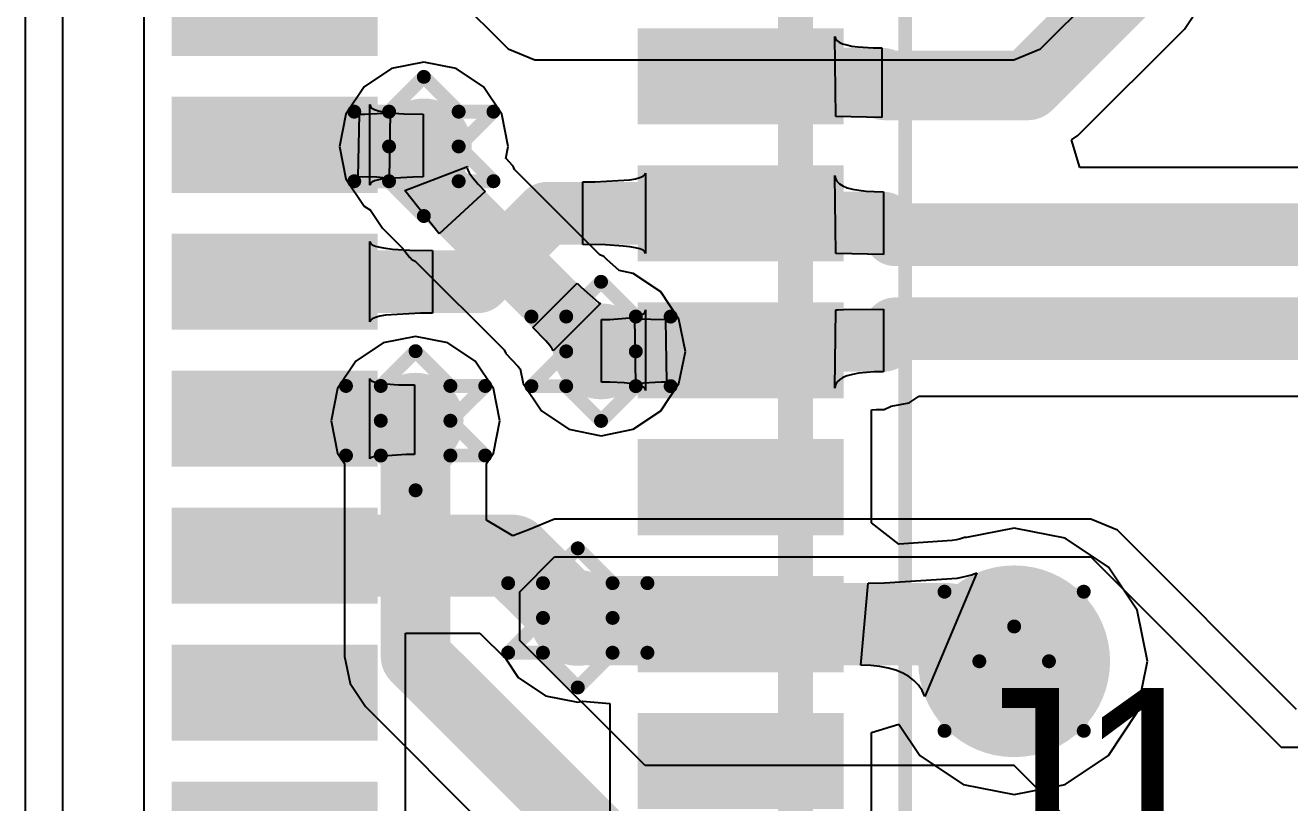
# Model space of a CAD drawing. Header units: inches. Extents: x 0.88 to 8.93, y 2.74 to 7.33.
# Drawn here: x 1.352 to 1.5336, y 3.0157 to 3.1274 of the extents above; entities that cross this region are included whole.
import ezdxf

# ---------------------------------------------------------------- set-up
doc = ezdxf.new("R2010")
doc.units = ezdxf.units.IN
doc.header["$MEASUREMENT"] = 0
for name, color, linetype in [('Bottom Layer', 5, 'Continuous'), ('Drill Drawing', 1, 'Continuous'), ('Keep-Out Layer', 6, 'Continuous'), ('Mechanical 13', 56, 'Continuous'), ('Mechanical 15', 56, 'Continuous'), ('Top Layer', 1, 'Continuous'), ('Top Overlay', 2, 'Continuous'), ('Top Paste', 8, 'Continuous'), ('Top Solder', 216, 'Continuous'), ('Via Holes', 16, 'Continuous')]:
    doc.layers.add(name, color=color, linetype=linetype)
doc.styles.add('Arial', font='', dxfattribs={"height": 0.2})
doc.styles.get('Arial').set_extended_font_data('Arial')

# ---------------------------------------------------------------- blocks, each defined once
blk = doc.blocks.new('AMPHENOL_12401598E4_2A_34')
at = {"layer": 'Top Layer'}
for points in [[(-0.0354331, 0.03976375), (-0.0236221, 0.03976375), (-0.0236221, 0.01220465), (-0.0354331, 0.01220465)], [(-0.015748, 0.03976385), (-0.003937, 0.03976385), (-0.003937, 0.01220475), (-0.015748, 0.01220475)], [(0.003937, 0.03976385), (0.015748, 0.03976385), (0.015748, 0.01220475), (0.003937, 0.01220475)], [(0.0236221, 0.03976375), (0.0354331, 0.03976375), (0.0354331, 0.01220465), (0.0236221, 0.01220465)], [(0.0433072, 0.03976375), (0.0551182, 0.03976375), (0.0551182, 0.01220465), (0.0433072, 0.01220465)], [(0.0629922, 0.03976375), (0.0748032, 0.03976375), (0.0748032, 0.01220465), (0.0629922, 0.01220465)], [(-0.0452756, -0.02716545), (-0.0334646, -0.02716545), (-0.0334646, -0.05472455), (-0.0452756, -0.05472455)], [(-0.0255906, -0.02716535), (-0.0137796, -0.02716535), (-0.0137796, -0.05472445), (-0.0255906, -0.05472445)], [(-0.0059056, -0.02716535), (0.0059054, -0.02716535), (0.0059054, -0.05472445), (-0.0059056, -0.05472445)], [(0.0137794, -0.02716535), (0.0255904, -0.02716535), (0.0255904, -0.05472445), (0.0137794, -0.05472445)], [(0.0334646, -0.02716545), (0.0452756, -0.02716545), (0.0452756, -0.05472455), (0.0334646, -0.05472455)], [(0.0531496, -0.02716535), (0.0649606, -0.02716535), (0.0649606, -0.05472445), (0.0531496, -0.05472445)], [(0.0728347, -0.02716535), (0.0846457, -0.02716535), (0.0846457, -0.05472445), (0.0728347, -0.05472445)]]:
    blk.add_hatch(color=1, dxfattribs=at).paths.add_polyline_path(points)
at = {"layer": 'Top Paste'}
for points in [[(-0.0354331, 0.03976375), (-0.0236221, 0.03976375), (-0.0236221, 0.01220465), (-0.0354331, 0.01220465)], [(-0.015748, 0.03976385), (-0.003937, 0.03976385), (-0.003937, 0.01220475), (-0.015748, 0.01220475)], [(0.003937, 0.03976385), (0.015748, 0.03976385), (0.015748, 0.01220475), (0.003937, 0.01220475)], [(0.0236221, 0.03976375), (0.0354331, 0.03976375), (0.0354331, 0.01220465), (0.0236221, 0.01220465)], [(0.0433072, 0.03976375), (0.0551182, 0.03976375), (0.0551182, 0.01220465), (0.0433072, 0.01220465)], [(0.0629922, 0.03976375), (0.0748032, 0.03976375), (0.0748032, 0.01220465), (0.0629922, 0.01220465)], [(-0.0452756, -0.02716545), (-0.0334646, -0.02716545), (-0.0334646, -0.05472455), (-0.0452756, -0.05472455)], [(-0.0255906, -0.02716535), (-0.0137796, -0.02716535), (-0.0137796, -0.05472445), (-0.0255906, -0.05472445)], [(-0.0059056, -0.02716535), (0.0059054, -0.02716535), (0.0059054, -0.05472445), (-0.0059056, -0.05472445)], [(0.0137794, -0.02716535), (0.0255904, -0.02716535), (0.0255904, -0.05472445), (0.0137794, -0.05472445)], [(0.0334646, -0.02716545), (0.0452756, -0.02716545), (0.0452756, -0.05472455), (0.0334646, -0.05472455)], [(0.0531496, -0.02716535), (0.0649606, -0.02716535), (0.0649606, -0.05472445), (0.0531496, -0.05472445)], [(0.0728347, -0.02716535), (0.0846457, -0.02716535), (0.0846457, -0.05472445), (0.0728347, -0.05472445)]]:
    blk.add_hatch(color=8, dxfattribs=at).paths.add_polyline_path(points)
at = {"layer": 'Top Solder'}
for points in [[(-0.0364331, 0.04076375), (-0.0226221, 0.04076375), (-0.0226221, 0.01120465), (-0.0364331, 0.01120465)], [(-0.016748, 0.04076385), (-0.002937, 0.04076385), (-0.002937, 0.01120475), (-0.016748, 0.01120475)], [(0.002937, 0.04076385), (0.016748, 0.04076385), (0.016748, 0.01120475), (0.002937, 0.01120475)], [(0.0226221, 0.04076375), (0.0364331, 0.04076375), (0.0364331, 0.01120465), (0.0226221, 0.01120465)], [(0.0423072, 0.04076375), (0.0561182, 0.04076375), (0.0561182, 0.01120465), (0.0423072, 0.01120465)], [(0.0619922, 0.04076375), (0.0758032, 0.04076375), (0.0758032, 0.01120465), (0.0619922, 0.01120465)], [(-0.0462756, -0.02616545), (-0.0324646, -0.02616545), (-0.0324646, -0.05572455), (-0.0462756, -0.05572455)], [(-0.0265906, -0.02616535), (-0.0127796, -0.02616535), (-0.0127796, -0.05572445), (-0.0265906, -0.05572445)], [(-0.0069056, -0.02616535), (0.0069054, -0.02616535), (0.0069054, -0.05572445), (-0.0069056, -0.05572445)], [(0.0127794, -0.02616535), (0.0265904, -0.02616535), (0.0265904, -0.05572445), (0.0127794, -0.05572445)], [(0.0324646, -0.02616545), (0.0462756, -0.02616545), (0.0462756, -0.05572455), (0.0324646, -0.05572455)], [(0.0521496, -0.02616535), (0.0659606, -0.02616535), (0.0659606, -0.05572445), (0.0521496, -0.05572445)], [(0.0718347, -0.02616535), (0.0856457, -0.02616535), (0.0856457, -0.05572445), (0.0718347, -0.05572445)]]:
    blk.add_hatch(color=216, dxfattribs=at).paths.add_polyline_path(points)
at = {"layer": 'Keep-Out Layer'}
blk.add_line((-0.1476378, -0.0767717), (0.1476379, -0.0767717), dxfattribs=at)
at = {"layer": 'Mechanical 13'}
blk.add_lwpolyline([(0.1811025, 0.0338583, 0.005, 0.005, 0), (-0.1811024, 0.0338583, 0.005, 0.005, 0)], format="xyseb", dxfattribs=at)
at = {"layer": 'Mechanical 15'}
blk.add_lwpolyline([(0.2023622, 0.0496063, 0.0019685, 0.0019685, 0), (-0.2023622, 0.0496063, 0.0019685, 0.0019685, 0)], format="xyseb", dxfattribs=at)

msp = doc.modelspace()

# ---------------------------------------------------------------- hatches: boundary and pattern name
at = {"layer": 'Bottom Layer'}
h = msp.add_hatch(color=5, dxfattribs=at)
edge = h.paths.add_edge_path()
edge.add_arc((1.4092164, 3.1099974), 0.0068897, 0, 360)
h = msp.add_hatch(color=5, dxfattribs=at)
edge = h.paths.add_edge_path()
edge.add_arc((1.4346628, 3.0805456), 0.0068897, 0, 360)
h = msp.add_hatch(color=5, dxfattribs=at)
edge = h.paths.add_edge_path()
edge.add_arc((1.4080282, 3.0705724), 0.0068897, 0, 360)
h = msp.add_hatch(color=5, dxfattribs=at)
edge = h.paths.add_edge_path()
edge.add_arc((1.494, 3.036), 0.0137795, 0, 360)
h = msp.add_hatch(color=5, dxfattribs=at)
edge = h.paths.add_edge_path()
edge.add_arc((1.4313238, 3.0422328), 0.0068897, 0, 360)
at = {"layer": 'Top Layer'}
h = msp.add_hatch(color=1, dxfattribs=at)
edge = h.paths.add_edge_path()
edge.add_arc((1.4092164, 3.1099974), 0.0068897, 0, 360)
h = msp.add_hatch(color=1, dxfattribs=at)
edge = h.paths.add_edge_path()
edge.add_arc((1.4346628, 3.0805456), 0.0068897, 0, 360)
h = msp.add_hatch(color=1, dxfattribs=at)
edge = h.paths.add_edge_path()
edge.add_arc((1.4080282, 3.0705724), 0.0068897, 0, 360)
h = msp.add_hatch(color=1, dxfattribs=at)
edge = h.paths.add_edge_path()
edge.add_arc((1.494, 3.036), 0.0137795, 0, 360)
h = msp.add_hatch(color=1, dxfattribs=at)
edge = h.paths.add_edge_path()
edge.add_arc((1.4313238, 3.0422328), 0.0068897, 0, 360)
at = {"layer": 'Via Holes'}
h = msp.add_hatch(color=7, dxfattribs=at)
edge = h.paths.add_edge_path()
edge.add_arc((1.4092164, 3.1099974), 0.003937, 0, 360)
h = msp.add_hatch(color=7, dxfattribs=at)
edge = h.paths.add_edge_path()
edge.add_arc((1.4346628, 3.0805456), 0.003937, 0, 360)
h = msp.add_hatch(color=7, dxfattribs=at)
edge = h.paths.add_edge_path()
edge.add_arc((1.4080282, 3.0705724), 0.003937, 0, 360)
h = msp.add_hatch(color=7, dxfattribs=at)
edge = h.paths.add_edge_path()
edge.add_arc((1.4313238, 3.0422328), 0.003937, 0, 360)
h = msp.add_hatch(color=7, dxfattribs=at)
edge = h.paths.add_edge_path()
edge.add_arc((1.494, 3.036), 0.007874, 0, 360)

# ---------------------------------------------------------------- linework, layer by layer
at = {"layer": 'Bottom Layer'}
for p, q in [((1.3573805, 2.9507825), (1.3573805, 3.230319)), ((1.4031732, 3.142173), (1.4213264, 3.1240198)), ((1.4978016, 3.1240198), (1.5128185, 3.1390367)), ((1.4213264, 3.1240198), (1.4251533, 3.1224346)), ((1.4939747, 3.1224347), (1.4978016, 3.1240198)), ((1.4092164, 3.12212), (1.4045773, 3.1211972)), ((1.4138555, 3.1211972), (1.4092164, 3.12212)), ((1.4251533, 3.1224346), (1.4251535, 3.1224347)), ((1.4251535, 3.1224347), (1.4939747, 3.1224347)), ((1.4045773, 3.1211972), (1.4006444, 3.1185694)), ((1.4177884, 3.1185694), (1.4138555, 3.1211972)), ((1.4006444, 3.1185694), (1.3980166, 3.1146365)), ((1.4204162, 3.1146365), (1.4177884, 3.1185694)), ((1.3980166, 3.1146365), (1.3970938, 3.1099974)), ((1.421339, 3.1099974), (1.4204162, 3.1146365)), ((1.3970938, 3.1099974), (1.3980166, 3.1053583)), ((1.4209951, 3.1082687), (1.421339, 3.1099974)), ((1.4210146, 3.1082461), (1.4209951, 3.1082687)), ((1.4219446, 3.1072801), (1.4210146, 3.1082461)), ((1.4064954, 3.1036677), (1.4154684, 3.1071025)), ((1.4154684, 3.1071025), (1.4154373, 3.1069439)), ((1.4154373, 3.1069439), (1.4154704, 3.106741)), ((1.4154704, 3.106741), (1.4155677, 3.106494)), ((1.4155677, 3.106494), (1.4157291, 3.1062027)), ((1.4157291, 3.1062027), (1.4159547, 3.1058673)), ((1.4159547, 3.1058673), (1.4162445, 3.1054876)), ((1.4219721, 3.1072099), (1.4219446, 3.1072801)), ((1.4220404, 3.107178), (1.4219721, 3.1072099)), ((1.4222178, 3.1066888), (1.4220404, 3.107178)), ((1.4345028, 3.0944038), (1.4222178, 3.1066888)), ((1.3980166, 3.1053583), (1.4006444, 3.1014254)), ((1.4162445, 3.1054876), (1.4170167, 3.1045956)), ((1.4170167, 3.1045956), (1.4180457, 3.1035267)), ((1.4113959, 3.0974485), (1.4064954, 3.1036677)), ((1.4180457, 3.1035267), (1.4113959, 3.0974485)), ((1.4006444, 3.1014254), (1.4015499, 3.1008204)), ((1.4015499, 3.1008204), (1.4032818, 3.0982284)), ((1.4032818, 3.0982284), (1.4061554, 3.0953548)), ((1.4061554, 3.0953548), (1.407145, 3.0940989)), ((1.407145, 3.0940989), (1.4073292, 3.0939957)), ((1.4073292, 3.0939957), (1.4074012, 3.0937972)), ((1.4074012, 3.0937972), (1.4079871, 3.0935231)), ((1.4079871, 3.0935231), (1.420764, 3.0807462)), ((1.4350436, 3.0941824), (1.4345028, 3.0944038)), ((1.4354933, 3.0937364), (1.4350436, 3.0941824)), ((1.4372882, 3.092146), (1.4354933, 3.0937364)), ((1.4393019, 3.0917454), (1.4372882, 3.092146)), ((1.4432348, 3.0891176), (1.4393019, 3.0917454)), ((1.4248687, 3.0839758), (1.4312326, 3.0903397)), ((1.4312326, 3.0903397), (1.4317899, 3.089787)), ((1.4317899, 3.089787), (1.4343148, 3.0875497)), ((1.4345939, 3.087435), (1.4277734, 3.0806145)), ((1.4343148, 3.0875497), (1.4344789, 3.0874632)), ((1.4344789, 3.0874632), (1.4345939, 3.087435)), ((1.4458626, 3.0851847), (1.4432348, 3.0891176)), ((1.4267299, 3.0820415), (1.4248687, 3.0839758)), ((1.4467854, 3.0805456), (1.4458626, 3.0851847)), ((1.4080282, 3.082695), (1.4033891, 3.0817722)), ((1.4126673, 3.0817722), (1.4080282, 3.082695)), ((1.4273108, 3.0813693), (1.4267299, 3.0820415)), ((1.4033891, 3.0817722), (1.3994562, 3.0791444)), ((1.4166002, 3.0791444), (1.4126673, 3.0817722)), ((1.420764, 3.0807462), (1.4209689, 3.0802233)), ((1.4209689, 3.0802233), (1.4227296, 3.0783934)), ((1.4275139, 3.0811069), (1.4273108, 3.0813693)), ((1.4276587, 3.0808936), (1.4275139, 3.0811069)), ((1.4277452, 3.0807295), (1.4276587, 3.0808936)), ((1.4277734, 3.0806145), (1.4277452, 3.0807295)), ((1.4458626, 3.0759065), (1.4467854, 3.0805456)), ((1.3994562, 3.0791444), (1.3968284, 3.0752115)), ((1.419228, 3.0752115), (1.4166002, 3.0791444)), ((1.4227296, 3.0783934), (1.4230397, 3.0780346)), ((1.4230397, 3.0780346), (1.423463, 3.0759065)), ((1.3968284, 3.0752115), (1.3959056, 3.0705724)), ((1.4201508, 3.0705724), (1.419228, 3.0752115)), ((1.423463, 3.0759065), (1.4260908, 3.0719736)), ((1.4432348, 3.0719736), (1.4458626, 3.0759065)), ((1.4260908, 3.0719736), (1.4300237, 3.0693458)), ((1.4393019, 3.0693458), (1.4432348, 3.0719736)), ((1.3959056, 3.0705724), (1.3968284, 3.0659333)), ((1.419228, 3.0659333), (1.4201508, 3.0705724)), ((1.4300237, 3.0693458), (1.4346628, 3.068423)), ((1.4346628, 3.068423), (1.4393019, 3.0693458)), ((1.3968284, 3.0659333), (1.3978323, 3.0644308)), ((1.4182241, 3.0644308), (1.419228, 3.0659333)), ((1.3978323, 3.0644308), (1.3978323, 3.0366889)), ((1.4182241, 3.0563045), (1.4182241, 3.0644308)), ((1.4219856, 3.0540218), (1.4182241, 3.0563045)), ((1.4241732, 3.054827), (1.4219856, 3.0540218)), ((1.428, 3.0564121), (1.4241732, 3.054827)), ((1.4280002, 3.056412), (1.428, 3.0564121)), ((1.5049998, 3.056412), (1.4280002, 3.056412)), ((1.505, 3.0564121), (1.5049998, 3.056412)), ((1.5088269, 3.0548269), (1.505, 3.0564121)), ((1.5345803, 3.0290734), (1.5088269, 3.0548269)), ((1.423, 3.046), (1.428, 3.051)), ((1.428, 3.051), (1.505, 3.051)), ((1.505, 3.051), (1.5323386, 3.0236614)), ((1.423, 3.0389999), (1.423, 3.046)), ((1.441, 3.021), (1.423, 3.0389999)), ((1.3978323, 3.0366889), (1.3986084, 3.0327871)), ((1.3986084, 3.0327871), (1.4008186, 3.0294793)), ((1.4008186, 3.0294793), (1.4629144, 2.9673835)), ((1.5323386, 3.0236614), (1.9056614, 3.0236614)), ((1.4939997, 3.021), (1.441, 3.021)), ((1.5399998, 2.9749999), (1.4939997, 3.021))]:
    msp.add_line(p, q, dxfattribs=at)
for points in [[(1.4092164, 3.1099974, 0.009, 0.009, 0), (1.4101309, 3.1090829, 0.009, 0.009, 0)], [(1.4101309, 3.1050775, 0.009, 0.009, 0), (1.4101309, 3.1090829, 0.009, 0.009, 0)], [(1.4101309, 3.1050775, 0.009, 0.009, 0), (1.4346628, 3.0805456, 0.009, 0.009, 0)], [(1.4080282, 3.0366889, 0.01, 0.01, 0), (1.4080282, 3.0705724, 0.01, 0.01, 0)], [(1.4080282, 3.0366889, 0.01, 0.01, 0), (1.4731103, 2.9716068, 0.01, 0.01, 0)]]:
    msp.add_lwpolyline(points, format="xyseb", dxfattribs=at)
for points in [[(1.4069664, 3.1099974, 0.0045, 0.0045, 1), (1.4114664, 3.1099974, 0.0045, 0.0045, 1)], [(1.4078809, 3.1090829, 0.0045, 0.0045, 1), (1.4123809, 3.1090829, 0.0045, 0.0045, 1)], [(1.4078809, 3.1090829, 0.0045, 0.0045, 1), (1.4123809, 3.1090829, 0.0045, 0.0045, 1)], [(1.4078809, 3.1050775, 0.0045, 0.0045, 1), (1.4123809, 3.1050775, 0.0045, 0.0045, 1)], [(1.4078809, 3.1050775, 0.0045, 0.0045, 1), (1.4123809, 3.1050775, 0.0045, 0.0045, 1)], [(1.4324128, 3.0805456, 0.0045, 0.0045, 1), (1.4369128, 3.0805456, 0.0045, 0.0045, 1)], [(1.4055282, 3.0705724, 0.005, 0.005, 1), (1.4105282, 3.0705724, 0.005, 0.005, 1)], [(1.4055282, 3.0366889, 0.005, 0.005, 1), (1.4105282, 3.0366889, 0.005, 0.005, 1)], [(1.4055282, 3.0366889, 0.005, 0.005, 1), (1.4105282, 3.0366889, 0.005, 0.005, 1)]]:
    msp.add_lwpolyline(points, format="xyseb", close=True, dxfattribs=at)
at = {"layer": 'Drill Drawing'}
for points in [[(1.4042164, 3.1149974, 0.002, 0.002, 0), (1.4092164, 3.1199974, 0.002, 0.002, 0)], [(1.4092164, 3.1199974, 0.002, 0.002, 0), (1.4142164, 3.1149974, 0.002, 0.002, 0)], [(1.3992164, 3.1149974, 0.002, 0.002, 0), (1.4042164, 3.1099974, 0.002, 0.002, 0)], [(1.3992164, 3.1149974, 0.002, 0.002, 0), (1.4042164, 3.1149974, 0.002, 0.002, 0)], [(1.4142164, 3.1149974, 0.002, 0.002, 0), (1.4192164, 3.1149974, 0.002, 0.002, 0)], [(1.4142164, 3.1099974, 0.002, 0.002, 0), (1.4192164, 3.1149974, 0.002, 0.002, 0)], [(1.3992164, 3.1049974, 0.002, 0.002, 0), (1.4042164, 3.1099974, 0.002, 0.002, 0)], [(1.4142164, 3.1099974, 0.002, 0.002, 0), (1.4192164, 3.1049974, 0.002, 0.002, 0)], [(1.3992164, 3.1049974, 0.002, 0.002, 0), (1.4042164, 3.1049974, 0.002, 0.002, 0)], [(1.4042164, 3.1049974, 0.002, 0.002, 0), (1.4092164, 3.0999974, 0.002, 0.002, 0)], [(1.4092164, 3.0999974, 0.002, 0.002, 0), (1.4142164, 3.1049974, 0.002, 0.002, 0)], [(1.4142164, 3.1049974, 0.002, 0.002, 0), (1.4192164, 3.1049974, 0.002, 0.002, 0)], [(1.4296628, 3.0855456, 0.002, 0.002, 0), (1.4346628, 3.0905456, 0.002, 0.002, 0)], [(1.4346628, 3.0905456, 0.002, 0.002, 0), (1.4396628, 3.0855456, 0.002, 0.002, 0)], [(1.4246628, 3.0855456, 0.002, 0.002, 0), (1.4296628, 3.0805456, 0.002, 0.002, 0)], [(1.4246628, 3.0855456, 0.002, 0.002, 0), (1.4296628, 3.0855456, 0.002, 0.002, 0)], [(1.4396628, 3.0855456, 0.002, 0.002, 0), (1.4446628, 3.0855456, 0.002, 0.002, 0)], [(1.4396628, 3.0805456, 0.002, 0.002, 0), (1.4446628, 3.0855456, 0.002, 0.002, 0)], [(1.4030282, 3.0755724, 0.002, 0.002, 0), (1.4080282, 3.0805724, 0.002, 0.002, 0)], [(1.4080282, 3.0805724, 0.002, 0.002, 0), (1.4130282, 3.0755724, 0.002, 0.002, 0)], [(1.4246628, 3.0755456, 0.002, 0.002, 0), (1.4296628, 3.0805456, 0.002, 0.002, 0)], [(1.4396628, 3.0805456, 0.002, 0.002, 0), (1.4446628, 3.0755456, 0.002, 0.002, 0)], [(1.3980282, 3.0755724, 0.002, 0.002, 0), (1.4030282, 3.0705724, 0.002, 0.002, 0)], [(1.3980282, 3.0755724, 0.002, 0.002, 0), (1.4030282, 3.0755724, 0.002, 0.002, 0)], [(1.4130282, 3.0755724, 0.002, 0.002, 0), (1.4180282, 3.0755724, 0.002, 0.002, 0)], [(1.4130282, 3.0705724, 0.002, 0.002, 0), (1.4180282, 3.0755724, 0.002, 0.002, 0)], [(1.4246628, 3.0755456, 0.002, 0.002, 0), (1.4296628, 3.0755456, 0.002, 0.002, 0)], [(1.4296628, 3.0755456, 0.002, 0.002, 0), (1.4346628, 3.0705456, 0.002, 0.002, 0)], [(1.4346628, 3.0705456, 0.002, 0.002, 0), (1.4396628, 3.0755456, 0.002, 0.002, 0)], [(1.4396628, 3.0755456, 0.002, 0.002, 0), (1.4446628, 3.0755456, 0.002, 0.002, 0)], [(1.3980282, 3.0655724, 0.002, 0.002, 0), (1.4030282, 3.0705724, 0.002, 0.002, 0)], [(1.4130282, 3.0705724, 0.002, 0.002, 0), (1.4180282, 3.0655724, 0.002, 0.002, 0)], [(1.3980282, 3.0655724, 0.002, 0.002, 0), (1.4030282, 3.0655724, 0.002, 0.002, 0)], [(1.4030282, 3.0655724, 0.002, 0.002, 0), (1.4080282, 3.0605724, 0.002, 0.002, 0)], [(1.4080282, 3.0605724, 0.002, 0.002, 0), (1.4130282, 3.0655724, 0.002, 0.002, 0)], [(1.4130282, 3.0655724, 0.002, 0.002, 0), (1.4180282, 3.0655724, 0.002, 0.002, 0)], [(1.4263238, 3.0472328, 0.002, 0.002, 0), (1.4313238, 3.0522328, 0.002, 0.002, 0)], [(1.4313238, 3.0522328, 0.002, 0.002, 0), (1.4363238, 3.0472328, 0.002, 0.002, 0)], [(1.4213238, 3.0472328, 0.002, 0.002, 0), (1.4263238, 3.0422328, 0.002, 0.002, 0)], [(1.4213238, 3.0472328, 0.002, 0.002, 0), (1.4263238, 3.0472328, 0.002, 0.002, 0)], [(1.4363238, 3.0472328, 0.002, 0.002, 0), (1.4413238, 3.0472328, 0.002, 0.002, 0)], [(1.4363238, 3.0422328, 0.002, 0.002, 0), (1.4413238, 3.0472328, 0.002, 0.002, 0)], [(1.484, 3.046, 0.002, 0.002, 0), (1.494, 3.041, 0.002, 0.002, 0)], [(1.484, 3.046, 0.002, 0.002, 0), (1.489, 3.036, 0.002, 0.002, 0)], [(1.494, 3.041, 0.002, 0.002, 0), (1.504, 3.046, 0.002, 0.002, 0)], [(1.499, 3.036, 0.002, 0.002, 0), (1.504, 3.046, 0.002, 0.002, 0)], [(1.4213238, 3.0372328, 0.002, 0.002, 0), (1.4263238, 3.0422328, 0.002, 0.002, 0)], [(1.4363238, 3.0422328, 0.002, 0.002, 0), (1.4413238, 3.0372328, 0.002, 0.002, 0)], [(1.4213238, 3.0372328, 0.002, 0.002, 0), (1.4263238, 3.0372328, 0.002, 0.002, 0)], [(1.4263238, 3.0372328, 0.002, 0.002, 0), (1.4313238, 3.0322328, 0.002, 0.002, 0)], [(1.4313238, 3.0322328, 0.002, 0.002, 0), (1.4363238, 3.0372328, 0.002, 0.002, 0)], [(1.4363238, 3.0372328, 0.002, 0.002, 0), (1.4413238, 3.0372328, 0.002, 0.002, 0)], [(1.484, 3.026, 0.002, 0.002, 0), (1.489, 3.036, 0.002, 0.002, 0)], [(1.499, 3.036, 0.002, 0.002, 0), (1.504, 3.026, 0.002, 0.002, 0)], [(1.484, 3.026, 0.002, 0.002, 0), (1.494, 3.031, 0.002, 0.002, 0)], [(1.494, 3.031, 0.002, 0.002, 0), (1.504, 3.026, 0.002, 0.002, 0)]]:
    msp.add_lwpolyline(points, format="xyseb", dxfattribs=at)
for points in [[(1.4087164, 3.1199974, 0.001, 0.001, 1), (1.4097164, 3.1199974, 0.001, 0.001, 1)], [(1.4087164, 3.1199974, 0.001, 0.001, 1), (1.4097164, 3.1199974, 0.001, 0.001, 1)], [(1.3987164, 3.1149974, 0.001, 0.001, 1), (1.3997164, 3.1149974, 0.001, 0.001, 1)], [(1.3987164, 3.1149974, 0.001, 0.001, 1), (1.3997164, 3.1149974, 0.001, 0.001, 1)], [(1.4037164, 3.1149974, 0.001, 0.001, 1), (1.4047164, 3.1149974, 0.001, 0.001, 1)], [(1.4037164, 3.1149974, 0.001, 0.001, 1), (1.4047164, 3.1149974, 0.001, 0.001, 1)], [(1.4137164, 3.1149974, 0.001, 0.001, 1), (1.4147164, 3.1149974, 0.001, 0.001, 1)], [(1.4137164, 3.1149974, 0.001, 0.001, 1), (1.4147164, 3.1149974, 0.001, 0.001, 1)], [(1.4187164, 3.1149974, 0.001, 0.001, 1), (1.4197164, 3.1149974, 0.001, 0.001, 1)], [(1.4187164, 3.1149974, 0.001, 0.001, 1), (1.4197164, 3.1149974, 0.001, 0.001, 1)], [(1.4037164, 3.1099974, 0.001, 0.001, 1), (1.4047164, 3.1099974, 0.001, 0.001, 1)], [(1.4037164, 3.1099974, 0.001, 0.001, 1), (1.4047164, 3.1099974, 0.001, 0.001, 1)], [(1.4137164, 3.1099974, 0.001, 0.001, 1), (1.4147164, 3.1099974, 0.001, 0.001, 1)], [(1.4137164, 3.1099974, 0.001, 0.001, 1), (1.4147164, 3.1099974, 0.001, 0.001, 1)], [(1.3987164, 3.1049974, 0.001, 0.001, 1), (1.3997164, 3.1049974, 0.001, 0.001, 1)], [(1.3987164, 3.1049974, 0.001, 0.001, 1), (1.3997164, 3.1049974, 0.001, 0.001, 1)], [(1.4037164, 3.1049974, 0.001, 0.001, 1), (1.4047164, 3.1049974, 0.001, 0.001, 1)], [(1.4037164, 3.1049974, 0.001, 0.001, 1), (1.4047164, 3.1049974, 0.001, 0.001, 1)], [(1.4137164, 3.1049974, 0.001, 0.001, 1), (1.4147164, 3.1049974, 0.001, 0.001, 1)], [(1.4137164, 3.1049974, 0.001, 0.001, 1), (1.4147164, 3.1049974, 0.001, 0.001, 1)], [(1.4187164, 3.1049974, 0.001, 0.001, 1), (1.4197164, 3.1049974, 0.001, 0.001, 1)], [(1.4187164, 3.1049974, 0.001, 0.001, 1), (1.4197164, 3.1049974, 0.001, 0.001, 1)], [(1.4087164, 3.0999974, 0.001, 0.001, 1), (1.4097164, 3.0999974, 0.001, 0.001, 1)], [(1.4087164, 3.0999974, 0.001, 0.001, 1), (1.4097164, 3.0999974, 0.001, 0.001, 1)], [(1.4341628, 3.0905456, 0.001, 0.001, 1), (1.4351628, 3.0905456, 0.001, 0.001, 1)], [(1.4341628, 3.0905456, 0.001, 0.001, 1), (1.4351628, 3.0905456, 0.001, 0.001, 1)], [(1.4241628, 3.0855456, 0.001, 0.001, 1), (1.4251628, 3.0855456, 0.001, 0.001, 1)], [(1.4241628, 3.0855456, 0.001, 0.001, 1), (1.4251628, 3.0855456, 0.001, 0.001, 1)], [(1.4291628, 3.0855456, 0.001, 0.001, 1), (1.4301628, 3.0855456, 0.001, 0.001, 1)], [(1.4291628, 3.0855456, 0.001, 0.001, 1), (1.4301628, 3.0855456, 0.001, 0.001, 1)], [(1.4391628, 3.0855456, 0.001, 0.001, 1), (1.4401628, 3.0855456, 0.001, 0.001, 1)], [(1.4391628, 3.0855456, 0.001, 0.001, 1), (1.4401628, 3.0855456, 0.001, 0.001, 1)], [(1.4441628, 3.0855456, 0.001, 0.001, 1), (1.4451628, 3.0855456, 0.001, 0.001, 1)], [(1.4441628, 3.0855456, 0.001, 0.001, 1), (1.4451628, 3.0855456, 0.001, 0.001, 1)], [(1.4075282, 3.0805724, 0.001, 0.001, 1), (1.4085282, 3.0805724, 0.001, 0.001, 1)], [(1.4075282, 3.0805724, 0.001, 0.001, 1), (1.4085282, 3.0805724, 0.001, 0.001, 1)], [(1.4291628, 3.0805456, 0.001, 0.001, 1), (1.4301628, 3.0805456, 0.001, 0.001, 1)], [(1.4291628, 3.0805456, 0.001, 0.001, 1), (1.4301628, 3.0805456, 0.001, 0.001, 1)], [(1.4391628, 3.0805456, 0.001, 0.001, 1), (1.4401628, 3.0805456, 0.001, 0.001, 1)], [(1.4391628, 3.0805456, 0.001, 0.001, 1), (1.4401628, 3.0805456, 0.001, 0.001, 1)], [(1.3975282, 3.0755724, 0.001, 0.001, 1), (1.3985282, 3.0755724, 0.001, 0.001, 1)], [(1.3975282, 3.0755724, 0.001, 0.001, 1), (1.3985282, 3.0755724, 0.001, 0.001, 1)], [(1.4025282, 3.0755724, 0.001, 0.001, 1), (1.4035282, 3.0755724, 0.001, 0.001, 1)], [(1.4025282, 3.0755724, 0.001, 0.001, 1), (1.4035282, 3.0755724, 0.001, 0.001, 1)], [(1.4125282, 3.0755724, 0.001, 0.001, 1), (1.4135282, 3.0755724, 0.001, 0.001, 1)], [(1.4125282, 3.0755724, 0.001, 0.001, 1), (1.4135282, 3.0755724, 0.001, 0.001, 1)], [(1.4175282, 3.0755724, 0.001, 0.001, 1), (1.4185282, 3.0755724, 0.001, 0.001, 1)], [(1.4175282, 3.0755724, 0.001, 0.001, 1), (1.4185282, 3.0755724, 0.001, 0.001, 1)], [(1.4241628, 3.0755456, 0.001, 0.001, 1), (1.4251628, 3.0755456, 0.001, 0.001, 1)], [(1.4241628, 3.0755456, 0.001, 0.001, 1), (1.4251628, 3.0755456, 0.001, 0.001, 1)], [(1.4291628, 3.0755456, 0.001, 0.001, 1), (1.4301628, 3.0755456, 0.001, 0.001, 1)], [(1.4291628, 3.0755456, 0.001, 0.001, 1), (1.4301628, 3.0755456, 0.001, 0.001, 1)], [(1.4391628, 3.0755456, 0.001, 0.001, 1), (1.4401628, 3.0755456, 0.001, 0.001, 1)], [(1.4391628, 3.0755456, 0.001, 0.001, 1), (1.4401628, 3.0755456, 0.001, 0.001, 1)], [(1.4441628, 3.0755456, 0.001, 0.001, 1), (1.4451628, 3.0755456, 0.001, 0.001, 1)], [(1.4441628, 3.0755456, 0.001, 0.001, 1), (1.4451628, 3.0755456, 0.001, 0.001, 1)], [(1.4025282, 3.0705724, 0.001, 0.001, 1), (1.4035282, 3.0705724, 0.001, 0.001, 1)], [(1.4025282, 3.0705724, 0.001, 0.001, 1), (1.4035282, 3.0705724, 0.001, 0.001, 1)], [(1.4125282, 3.0705724, 0.001, 0.001, 1), (1.4135282, 3.0705724, 0.001, 0.001, 1)], [(1.4125282, 3.0705724, 0.001, 0.001, 1), (1.4135282, 3.0705724, 0.001, 0.001, 1)], [(1.4341628, 3.0705456, 0.001, 0.001, 1), (1.4351628, 3.0705456, 0.001, 0.001, 1)], [(1.4341628, 3.0705456, 0.001, 0.001, 1), (1.4351628, 3.0705456, 0.001, 0.001, 1)], [(1.3975282, 3.0655724, 0.001, 0.001, 1), (1.3985282, 3.0655724, 0.001, 0.001, 1)], [(1.3975282, 3.0655724, 0.001, 0.001, 1), (1.3985282, 3.0655724, 0.001, 0.001, 1)], [(1.4025282, 3.0655724, 0.001, 0.001, 1), (1.4035282, 3.0655724, 0.001, 0.001, 1)], [(1.4025282, 3.0655724, 0.001, 0.001, 1), (1.4035282, 3.0655724, 0.001, 0.001, 1)], [(1.4125282, 3.0655724, 0.001, 0.001, 1), (1.4135282, 3.0655724, 0.001, 0.001, 1)], [(1.4125282, 3.0655724, 0.001, 0.001, 1), (1.4135282, 3.0655724, 0.001, 0.001, 1)], [(1.4175282, 3.0655724, 0.001, 0.001, 1), (1.4185282, 3.0655724, 0.001, 0.001, 1)], [(1.4175282, 3.0655724, 0.001, 0.001, 1), (1.4185282, 3.0655724, 0.001, 0.001, 1)], [(1.4075282, 3.0605724, 0.001, 0.001, 1), (1.4085282, 3.0605724, 0.001, 0.001, 1)], [(1.4075282, 3.0605724, 0.001, 0.001, 1), (1.4085282, 3.0605724, 0.001, 0.001, 1)], [(1.4308238, 3.0522328, 0.001, 0.001, 1), (1.4318238, 3.0522328, 0.001, 0.001, 1)], [(1.4308238, 3.0522328, 0.001, 0.001, 1), (1.4318238, 3.0522328, 0.001, 0.001, 1)], [(1.4208238, 3.0472328, 0.001, 0.001, 1), (1.4218238, 3.0472328, 0.001, 0.001, 1)], [(1.4208238, 3.0472328, 0.001, 0.001, 1), (1.4218238, 3.0472328, 0.001, 0.001, 1)], [(1.4258238, 3.0472328, 0.001, 0.001, 1), (1.4268238, 3.0472328, 0.001, 0.001, 1)], [(1.4258238, 3.0472328, 0.001, 0.001, 1), (1.4268238, 3.0472328, 0.001, 0.001, 1)], [(1.4358238, 3.0472328, 0.001, 0.001, 1), (1.4368238, 3.0472328, 0.001, 0.001, 1)], [(1.4358238, 3.0472328, 0.001, 0.001, 1), (1.4368238, 3.0472328, 0.001, 0.001, 1)], [(1.4408238, 3.0472328, 0.001, 0.001, 1), (1.4418238, 3.0472328, 0.001, 0.001, 1)], [(1.4408238, 3.0472328, 0.001, 0.001, 1), (1.4418238, 3.0472328, 0.001, 0.001, 1)], [(1.4835, 3.046, 0.001, 0.001, 1), (1.4845, 3.046, 0.001, 0.001, 1)], [(1.4835, 3.046, 0.001, 0.001, 1), (1.4845, 3.046, 0.001, 0.001, 1)], [(1.5035, 3.046, 0.001, 0.001, 1), (1.5045, 3.046, 0.001, 0.001, 1)], [(1.5035, 3.046, 0.001, 0.001, 1), (1.5045, 3.046, 0.001, 0.001, 1)], [(1.4258238, 3.0422328, 0.001, 0.001, 1), (1.4268238, 3.0422328, 0.001, 0.001, 1)], [(1.4258238, 3.0422328, 0.001, 0.001, 1), (1.4268238, 3.0422328, 0.001, 0.001, 1)], [(1.4358238, 3.0422328, 0.001, 0.001, 1), (1.4368238, 3.0422328, 0.001, 0.001, 1)], [(1.4358238, 3.0422328, 0.001, 0.001, 1), (1.4368238, 3.0422328, 0.001, 0.001, 1)], [(1.4935, 3.041, 0.001, 0.001, 1), (1.4945, 3.041, 0.001, 0.001, 1)], [(1.4935, 3.041, 0.001, 0.001, 1), (1.4945, 3.041, 0.001, 0.001, 1)], [(1.4208238, 3.0372328, 0.001, 0.001, 1), (1.4218238, 3.0372328, 0.001, 0.001, 1)], [(1.4208238, 3.0372328, 0.001, 0.001, 1), (1.4218238, 3.0372328, 0.001, 0.001, 1)], [(1.4258238, 3.0372328, 0.001, 0.001, 1), (1.4268238, 3.0372328, 0.001, 0.001, 1)], [(1.4258238, 3.0372328, 0.001, 0.001, 1), (1.4268238, 3.0372328, 0.001, 0.001, 1)], [(1.4358238, 3.0372328, 0.001, 0.001, 1), (1.4368238, 3.0372328, 0.001, 0.001, 1)], [(1.4358238, 3.0372328, 0.001, 0.001, 1), (1.4368238, 3.0372328, 0.001, 0.001, 1)], [(1.4408238, 3.0372328, 0.001, 0.001, 1), (1.4418238, 3.0372328, 0.001, 0.001, 1)], [(1.4408238, 3.0372328, 0.001, 0.001, 1), (1.4418238, 3.0372328, 0.001, 0.001, 1)], [(1.4885, 3.036, 0.001, 0.001, 1), (1.4895, 3.036, 0.001, 0.001, 1)], [(1.4885, 3.036, 0.001, 0.001, 1), (1.4895, 3.036, 0.001, 0.001, 1)], [(1.4985, 3.036, 0.001, 0.001, 1), (1.4995, 3.036, 0.001, 0.001, 1)], [(1.4985, 3.036, 0.001, 0.001, 1), (1.4995, 3.036, 0.001, 0.001, 1)], [(1.4308238, 3.0322328, 0.001, 0.001, 1), (1.4318238, 3.0322328, 0.001, 0.001, 1)], [(1.4308238, 3.0322328, 0.001, 0.001, 1), (1.4318238, 3.0322328, 0.001, 0.001, 1)], [(1.4935, 3.031, 0.001, 0.001, 1), (1.4945, 3.031, 0.001, 0.001, 1)], [(1.4935, 3.031, 0.001, 0.001, 1), (1.4945, 3.031, 0.001, 0.001, 1)], [(1.4835, 3.026, 0.001, 0.001, 1), (1.4845, 3.026, 0.001, 0.001, 1)], [(1.4835, 3.026, 0.001, 0.001, 1), (1.4845, 3.026, 0.001, 0.001, 1)], [(1.5035, 3.026, 0.001, 0.001, 1), (1.5045, 3.026, 0.001, 0.001, 1)], [(1.5035, 3.026, 0.001, 0.001, 1), (1.5045, 3.026, 0.001, 0.001, 1)]]:
    msp.add_lwpolyline(points, format="xyseb", close=True, dxfattribs=at)
at = {"layer": 'Top Layer'}
for p, q in [((1.3573805, 2.9507825), (1.3573805, 3.230319)), ((1.3690157, 3.1408266), (1.3690157, 3.1190156)), ((1.5184673, 3.1268617), (1.5206775, 3.1301695)), ((1.4683839, 3.1142931), (1.4682639, 3.1258089)), ((1.4682639, 3.1258089), (1.4683345, 3.1254981)), ((1.5031632, 3.1115576), (1.5184673, 3.1268617)), ((1.4683345, 3.1254981), (1.4685396, 3.12522)), ((1.4685396, 3.12522), (1.4688791, 3.1249746)), ((1.4688791, 3.1249746), (1.469353, 3.124762)), ((1.469353, 3.124762), (1.4699614, 3.124582)), ((1.4699614, 3.124582), (1.4707042, 3.1244348)), ((1.4707042, 3.1244348), (1.4715814, 3.1243203)), ((1.4715814, 3.1243203), (1.4737392, 3.1241895)), ((1.4737392, 3.1241895), (1.4750197, 3.1241731)), ((1.4750197, 3.1241731), (1.4750197, 3.1141731)), ((1.3690157, 3.1190156), (1.3690158, 3.1190156)), ((1.3690158, 3.1190156), (1.3690158, 3.0993306)), ((1.400756, 3.1146196), (1.4042837, 3.11485)), ((1.4014548, 3.1044506), (1.4014548, 3.1160216)), ((1.4014548, 3.1160216), (1.4015312, 3.1157547)), ((1.4015312, 3.1157547), (1.4017605, 3.1155158)), ((1.4017605, 3.1155158), (1.4021426, 3.1153051)), ((1.4021426, 3.1153051), (1.4026776, 3.1151225)), ((1.4026776, 3.1151225), (1.4033654, 3.1149679)), ((1.4033654, 3.1149679), (1.404206, 3.1148415)), ((1.404206, 3.1148415), (1.4063459, 3.1146729)), ((1.4043804, 3.1149047), (1.4042134, 3.1052605)), ((1.4042837, 3.11485), (1.4043804, 3.1149047)), ((1.4063459, 3.1146729), (1.4090971, 3.1146167)), ((1.3997648, 3.1056167), (1.3999707, 3.1146167)), ((1.3999707, 3.1146167), (1.400756, 3.1146196)), ((1.4090971, 3.1146167), (1.4090971, 3.1056167)), ((1.4750197, 3.1141731), (1.4683839, 3.1142931)), ((1.5022196, 3.1109271), (1.5031632, 3.1115576)), ((1.5034139, 3.1069901), (1.5022196, 3.1109271)), ((1.40245, 3.1055597), (1.3997648, 3.1056167)), ((1.4076451, 3.105605), (1.4033654, 3.1053252)), ((1.4090971, 3.1056167), (1.4076451, 3.105605)), ((1.440255, 3.1055234), (1.440705, 3.1057162)), ((1.440705, 3.1057162), (1.440975, 3.1059348)), ((1.440975, 3.1059348), (1.441065, 3.106179)), ((1.441065, 3.106179), (1.441065, 3.094608)), ((1.468384, 3.094608), (1.468264, 3.1058259)), ((1.468264, 3.1058259), (1.4683381, 3.1053817)), ((1.5602997, 3.1069901), (1.5034139, 3.1069901)), ((1.4015312, 3.1046722), (1.4014548, 3.1044506)), ((1.4017605, 3.1048704), (1.4015312, 3.1046722)), ((1.4021426, 3.1050453), (1.4017605, 3.1048704)), ((1.4026776, 3.1051969), (1.4021426, 3.1050453)), ((1.4033397, 3.1054885), (1.40245, 3.1055597)), ((1.4033654, 3.1053252), (1.4026776, 3.1051969)), ((1.4036713, 3.1054422), (1.4033397, 3.1054885)), ((1.4039275, 3.1053887), (1.4036713, 3.1054422)), ((1.4041082, 3.1053282), (1.4039275, 3.1053887)), ((1.4042134, 3.1052605), (1.4041082, 3.1053282)), ((1.432065, 3.1048935), (1.433775, 3.1049064)), ((1.432065, 3.0958935), (1.432065, 3.1048935)), ((1.433775, 3.1049064), (1.438815, 3.1052149)), ((1.438815, 3.1052149), (1.439625, 3.1053563)), ((1.439625, 3.1053563), (1.440255, 3.1055234)), ((1.4683381, 3.1053817), (1.4685503, 3.1049843)), ((1.4685503, 3.1049843), (1.4689007, 3.1046336)), ((1.4689007, 3.1046336), (1.4693893, 3.1043296)), ((1.4693893, 3.1043296), (1.470016, 3.1040725)), ((1.470016, 3.1040725), (1.4707808, 3.1038621)), ((1.4707808, 3.1038621), (1.4716839, 3.1036984)), ((1.4716839, 3.1036984), (1.4727251, 3.1035815)), ((1.4727251, 3.1035815), (1.4739044, 3.1035114)), ((1.4739044, 3.1035114), (1.4752219, 3.103488)), ((1.4752219, 3.103488), (1.4752219, 3.094488)), ((1.3690158, 3.0993306), (1.3690158, 3.0620864)), ((1.4014548, 3.0847656), (1.4014548, 3.0963366)), ((1.4014548, 3.0963366), (1.4015448, 3.0960924)), ((1.4015448, 3.0960924), (1.4018148, 3.0958738)), ((1.4018148, 3.0958738), (1.4022648, 3.095681)), ((1.4022648, 3.095681), (1.4028948, 3.0955139)), ((1.4028948, 3.0955139), (1.4037048, 3.0953725)), ((1.4037048, 3.0953725), (1.4046948, 3.0952568)), ((1.4046948, 3.0952568), (1.4072148, 3.0951025)), ((1.4072148, 3.0951025), (1.4104548, 3.0950511)), ((1.4104548, 3.0950511), (1.4104548, 3.0860511)), ((1.435305, 3.0958421), (1.432065, 3.0958935)), ((1.437825, 3.0956878), (1.435305, 3.0958421)), ((1.438815, 3.0955721), (1.437825, 3.0956878)), ((1.439625, 3.0954307), (1.438815, 3.0955721)), ((1.440255, 3.0952636), (1.439625, 3.0954307)), ((1.440705, 3.0950708), (1.440255, 3.0952636)), ((1.440975, 3.0948522), (1.440705, 3.0950708)), ((1.441065, 3.094608), (1.440975, 3.0948522)), ((1.4752219, 3.094488), (1.468384, 3.094608)), ((1.4037048, 3.0857297), (1.4028948, 3.0855883)), ((1.4087448, 3.0860382), (1.4037048, 3.0857297)), ((1.4104548, 3.0860511), (1.4087448, 3.0860382)), ((1.4394848, 3.0854688), (1.4400537, 3.0856192)), ((1.4400537, 3.0856192), (1.4404961, 3.0857969)), ((1.4404961, 3.0857969), (1.4408122, 3.0860019)), ((1.4408122, 3.0860019), (1.4410018, 3.0862343)), ((1.4410018, 3.0862343), (1.441065, 3.086494)), ((1.441065, 3.086494), (1.441065, 3.074923)), ((1.468264, 3.0752761), (1.468384, 3.086494)), ((1.468384, 3.086494), (1.4684524, 3.0865168)), ((1.4684524, 3.0865168), (1.4686575, 3.0865372)), ((1.4686575, 3.0865372), (1.4694781, 3.0865708)), ((1.4694781, 3.0865708), (1.4752219, 3.086614)), ((1.4752219, 3.086614), (1.4752219, 3.077614)), ((1.4015448, 3.0850098), (1.4014548, 3.0847656)), ((1.4018148, 3.0852284), (1.4015448, 3.0850098)), ((1.4022648, 3.0854212), (1.4018148, 3.0852284)), ((1.4028948, 3.0855883), (1.4022648, 3.0854212)), ((1.4347443, 3.0851271), (1.4359452, 3.0851408)), ((1.4347443, 3.0761271), (1.4347443, 3.0851271)), ((1.4359452, 3.0851408), (1.4387895, 3.0853458)), ((1.4387895, 3.0853458), (1.4394848, 3.0854688)), ((1.4396398, 3.0757813), (1.4395257, 3.0854263)), ((1.4395257, 3.0854263), (1.4396239, 3.0853694)), ((1.4396239, 3.0853694), (1.4397984, 3.0853186)), ((1.4397984, 3.0853186), (1.4400493, 3.0852737)), ((1.4400493, 3.0852737), (1.4403765, 3.0852348)), ((1.4403765, 3.0852348), (1.441816, 3.085154)), ((1.441816, 3.085154), (1.4439424, 3.0851271)), ((1.4439424, 3.0851271), (1.444083, 3.0761271)), ((1.4014548, 3.0650806), (1.4014548, 3.0766516)), ((1.4014548, 3.0766516), (1.4015191, 3.0764745)), ((1.4693893, 3.0767724), (1.4689007, 3.0764684)), ((1.470016, 3.0770295), (1.4693893, 3.0767724)), ((1.4707808, 3.0772399), (1.470016, 3.0770295)), ((1.4716839, 3.0774036), (1.4707808, 3.0772399)), ((1.4739044, 3.0775906), (1.4716839, 3.0774036)), ((1.4752219, 3.077614), (1.4739044, 3.0775906)), ((1.4015191, 3.0764745), (1.4017119, 3.076316)), ((1.4017119, 3.076316), (1.4020332, 3.0761761)), ((1.4020332, 3.0761761), (1.402483, 3.0760549)), ((1.402483, 3.0760549), (1.4030614, 3.0759524)), ((1.4030614, 3.0759524), (1.4037683, 3.0758685)), ((1.4037683, 3.0758685), (1.4055678, 3.0757566)), ((1.4055678, 3.0757566), (1.4078813, 3.0757193)), ((1.4078813, 3.0757193), (1.4078813, 3.0657193)), ((1.4359452, 3.0761151), (1.4347443, 3.0761271)), ((1.4379679, 3.0760187), (1.4359452, 3.0761151)), ((1.4387895, 3.0759344), (1.4379679, 3.0760187)), ((1.4394848, 3.0758261), (1.4387895, 3.0759344)), ((1.4400537, 3.0756936), (1.4394848, 3.0758261)), ((1.4397438, 3.075847), (1.4396398, 3.0757813)), ((1.4399234, 3.0759058), (1.4397438, 3.075847)), ((1.4432984, 3.0761236), (1.4399234, 3.0759058)), ((1.4404961, 3.0755371), (1.4400537, 3.0756936)), ((1.4408122, 3.0753565), (1.4404961, 3.0755371)), ((1.4410018, 3.0751518), (1.4408122, 3.0753565)), ((1.441065, 3.074923), (1.4410018, 3.0751518)), ((1.444083, 3.0761271), (1.4432984, 3.0761236)), ((1.4683381, 3.0757203), (1.468264, 3.0752761)), ((1.4685503, 3.0761177), (1.4683381, 3.0757203)), ((1.4689007, 3.0764684), (1.4685503, 3.0761177)), ((1.4763513, 3.0726526), (1.4789286, 3.0731652)), ((1.4789286, 3.0731652), (1.4803453, 3.0741118)), ((1.4803453, 3.0741118), (1.5531145, 3.0741118)), ((1.473504, 3.0721257), (1.4741804, 3.0721827)), ((1.473504, 3.069803), (1.473504, 3.0721257)), ((1.4741804, 3.0721827), (1.475318, 3.0722029)), ((1.475318, 3.0722029), (1.4763513, 3.0726526)), ((1.4735039, 3.0559008), (1.4735039, 3.069803)), ((1.4735039, 3.069803), (1.473504, 3.069803)), ((1.4066603, 3.0657129), (1.4020332, 3.0654063)), ((1.4078813, 3.0657193), (1.4066603, 3.0657129)), ((1.4015191, 3.065202), (1.4014548, 3.0650806)), ((1.4017119, 3.0653105), (1.4015191, 3.065202)), ((1.4020332, 3.0654063), (1.4017119, 3.0653105)), ((1.3690158, 3.0620864), (1.3690157, 3.0620864)), ((1.3690157, 3.0620864), (1.3690157, 3.0402754)), ((1.477441, 3.0528218), (1.4735039, 3.0559008)), ((1.494, 3.0551474), (1.4871714, 3.0537891)), ((1.5013274, 3.0536899), (1.494, 3.0551474)), ((1.4850968, 3.0533369), (1.477441, 3.0528218)), ((1.4857291, 3.0534595), (1.4850968, 3.0533369)), ((1.4862945, 3.0536064), (1.4857291, 3.0534595)), ((1.486856, 3.0538055), (1.4862945, 3.0536064)), ((1.4871714, 3.0537891), (1.486856, 3.0538055)), ((1.5075393, 3.0495393), (1.5013274, 3.0536899)), ((1.5116899, 3.0433274), (1.5075393, 3.0495393)), ((1.4753734, 3.0472584), (1.4857963, 3.0479597)), ((1.4886647, 3.0487047), (1.4811911, 3.0309199)), ((1.4857963, 3.0479597), (1.486926, 3.0481788)), ((1.486926, 3.0481788), (1.4878821, 3.0484272)), ((1.4878821, 3.0484272), (1.4886647, 3.0487047)), ((1.4719644, 3.0354328), (1.4730288, 3.0472438)), ((1.4730288, 3.0472438), (1.4753734, 3.0472584)), ((1.5131474, 3.036), (1.5116899, 3.0433274)), ((1.3690157, 3.0402754), (1.3690158, 3.0402754)), ((1.3690158, 3.0402754), (1.3690158, 3.0060313)), ((1.4065748, 3.0060313), (1.4065748, 3.0400617)), ((1.4065748, 3.0400617), (1.4172372, 3.0400617)), ((1.4172372, 3.0400617), (1.4209671, 3.0363319)), ((1.4209671, 3.0363319), (1.4227518, 3.0336608)), ((1.4733953, 3.0353877), (1.4719644, 3.0354328)), ((1.4747132, 3.0352523), (1.4733953, 3.0353877)), ((1.4759183, 3.0350266), (1.4747132, 3.0352523)), ((1.4770103, 3.0347107), (1.4759183, 3.0350266)), ((1.5116899, 3.0286726), (1.5131474, 3.036)), ((1.4227518, 3.0336608), (1.4266847, 3.031033)), ((1.4779895, 3.0343046), (1.4770103, 3.0347107)), ((1.4788557, 3.0338081), (1.4779895, 3.0343046)), ((1.4796089, 3.0332215), (1.4788557, 3.0338081)), ((1.4802493, 3.0325445), (1.4796089, 3.0332215)), ((1.4807766, 3.0317773), (1.4802493, 3.0325445)), ((1.4811911, 3.0309199), (1.4807766, 3.0317773)), ((1.4266847, 3.031033), (1.4313238, 3.0301102)), ((1.4313238, 3.0301102), (1.4320201, 3.0302487)), ((1.4320201, 3.0302487), (1.4359449, 3.0299305)), ((1.4359449, 3.0299305), (1.4359449, 2.9961888)), ((1.5075393, 3.0224607), (1.5116899, 3.0286726)), ((1.4735039, 3.0257859), (1.4774409, 3.0269802)), ((1.4735039, 2.9961888), (1.4735039, 3.0257859)), ((1.4774409, 3.0269802), (1.4804607, 3.0224607)), ((1.4804607, 3.0224607), (1.4866726, 3.0183101)), ((1.5013274, 3.0183101), (1.5075393, 3.0224607)), ((1.4866726, 3.0183101), (1.494, 3.0168526)), ((1.494, 3.0168526), (1.5013274, 3.0183101))]:
    msp.add_line(p, q, dxfattribs=at)
for points in [[(1.4959536, 3.1187672, 0.01, 0.01, 0), (1.5112577, 3.1340713, 0.01, 0.01, 0)], [(1.4547244, 3.1200786, 0.01, 0.01, 0), (1.4556299, 3.1191731, 0.01, 0.01, 0)], [(1.4556299, 3.1191731, 0.01, 0.01, 0), (1.4750197, 3.1191731, 0.01, 0.01, 0)], [(1.4750197, 3.1191731, 0.01, 0.01, 0), (1.4754256, 3.1187672, 0.01, 0.01, 0)], [(1.4754256, 3.1187672, 0.01, 0.01, 0), (1.4959536, 3.1187672, 0.01, 0.01, 0)], [(1.3877953, 3.1102361, 0.009, 0.009, 0), (1.3879147, 3.1101167, 0.009, 0.009, 0)], [(1.3879147, 3.1101167, 0.009, 0.009, 0), (1.4090971, 3.1101167, 0.009, 0.009, 0)], [(1.4090971, 3.1101167, 0.009, 0.009, 0), (1.4092164, 3.1099974, 0.009, 0.009, 0)], [(1.4170415, 3.0905511, 0.009, 0.009, 0), (1.4268839, 3.1003935, 0.009, 0.009, 0)], [(1.4268839, 3.1003935, 0.009, 0.009, 0), (1.4547245, 3.1003935, 0.009, 0.009, 0)], [(1.4547245, 3.1003935, 0.009, 0.009, 0), (1.45613, 3.098988, 0.009, 0.009, 0)], [(1.45613, 3.098988, 0.009, 0.009, 0), (1.4752219, 3.098988, 0.009, 0.009, 0)], [(1.4752219, 3.098988, 0.009, 0.009, 0), (1.4769059, 3.097304, 0.009, 0.009, 0)], [(1.4769059, 3.097304, 0.009, 0.009, 0), (1.5602997, 3.097304, 0.009, 0.009, 0)], [(1.3877953, 3.0905511, 0.009, 0.009, 0), (1.4170415, 3.0905511, 0.009, 0.009, 0)], [(1.4752219, 3.082114, 0.009, 0.009, 0), (1.4769058, 3.0837979, 0.009, 0.009, 0)], [(1.4769058, 3.0837979, 0.009, 0.009, 0), (1.5547053, 3.0837979, 0.009, 0.009, 0)], [(1.4547245, 3.0807085, 0.009, 0.009, 0), (1.45613, 3.082114, 0.009, 0.009, 0)], [(1.45613, 3.082114, 0.009, 0.009, 0), (1.4752219, 3.082114, 0.009, 0.009, 0)], [(1.4346628, 3.0805456, 0.009, 0.009, 0), (1.4347443, 3.0806271, 0.009, 0.009, 0)], [(1.4347443, 3.0806271, 0.009, 0.009, 0), (1.4546431, 3.0806271, 0.009, 0.009, 0)], [(1.4546431, 3.0806271, 0.009, 0.009, 0), (1.4547245, 3.0807085, 0.009, 0.009, 0)], [(1.3877953, 3.0708661, 0.01, 0.01, 0), (1.3879421, 3.0707193, 0.01, 0.01, 0)], [(1.3879421, 3.0707193, 0.01, 0.01, 0), (1.4078813, 3.0707193, 0.01, 0.01, 0)], [(1.4078813, 3.0707193, 0.01, 0.01, 0), (1.4080282, 3.0705724, 0.01, 0.01, 0)], [(1.3877952, 3.0511809, 0.011811, 0.011811, 0), (1.421843, 3.0511809, 0.011811, 0.011811, 0)], [(1.421843, 3.0511809, 0.011811, 0.011811, 0), (1.4307911, 3.0422328, 0.011811, 0.011811, 0)], [(1.4307911, 3.0422328, 0.011811, 0.011811, 0), (1.4318565, 3.0422328, 0.011811, 0.011811, 0)], [(1.4318565, 3.0422328, 0.011811, 0.011811, 0), (1.432751, 3.0413383, 0.011811, 0.011811, 0)], [(1.432751, 3.0413383, 0.011811, 0.011811, 0), (1.4844002, 3.0413383, 0.011811, 0.011811, 0)], [(1.4844002, 3.0413383, 0.011811, 0.011811, 0), (1.4897385, 3.036, 0.011811, 0.011811, 0)], [(1.4897385, 3.036, 0.011811, 0.011811, 0), (1.494, 3.036, 0.011811, 0.011811, 0)]]:
    msp.add_lwpolyline(points, format="xyseb", dxfattribs=at)
for points in [[(1.4522244, 3.1200786, 0.005, 0.005, 1), (1.4572244, 3.1200786, 0.005, 0.005, 1)], [(1.4531299, 3.1191731, 0.005, 0.005, 1), (1.4581299, 3.1191731, 0.005, 0.005, 1)], [(1.4531299, 3.1191731, 0.005, 0.005, 1), (1.4581299, 3.1191731, 0.005, 0.005, 1)], [(1.4725197, 3.1191731, 0.005, 0.005, 1), (1.4775197, 3.1191731, 0.005, 0.005, 1)], [(1.4725197, 3.1191731, 0.005, 0.005, 1), (1.4775197, 3.1191731, 0.005, 0.005, 1)], [(1.4729256, 3.1187672, 0.005, 0.005, 1), (1.4779256, 3.1187672, 0.005, 0.005, 1)], [(1.4729256, 3.1187672, 0.005, 0.005, 1), (1.4779256, 3.1187672, 0.005, 0.005, 1)], [(1.4934536, 3.1187672, 0.005, 0.005, 1), (1.4984536, 3.1187672, 0.005, 0.005, 1)], [(1.4934536, 3.1187672, 0.005, 0.005, 1), (1.4984536, 3.1187672, 0.005, 0.005, 1)], [(1.3855453, 3.1102361, 0.0045, 0.0045, 1), (1.3900453, 3.1102361, 0.0045, 0.0045, 1)], [(1.3856647, 3.1101167, 0.0045, 0.0045, 1), (1.3901647, 3.1101167, 0.0045, 0.0045, 1)], [(1.3856647, 3.1101167, 0.0045, 0.0045, 1), (1.3901647, 3.1101167, 0.0045, 0.0045, 1)], [(1.4068471, 3.1101167, 0.0045, 0.0045, 1), (1.4113471, 3.1101167, 0.0045, 0.0045, 1)], [(1.4068471, 3.1101167, 0.0045, 0.0045, 1), (1.4113471, 3.1101167, 0.0045, 0.0045, 1)], [(1.4069664, 3.1099974, 0.0045, 0.0045, 1), (1.4114664, 3.1099974, 0.0045, 0.0045, 1)], [(1.4246339, 3.1003935, 0.0045, 0.0045, 1), (1.4291339, 3.1003935, 0.0045, 0.0045, 1)], [(1.4246339, 3.1003935, 0.0045, 0.0045, 1), (1.4291339, 3.1003935, 0.0045, 0.0045, 1)], [(1.4524745, 3.1003935, 0.0045, 0.0045, 1), (1.4569745, 3.1003935, 0.0045, 0.0045, 1)], [(1.4524745, 3.1003935, 0.0045, 0.0045, 1), (1.4569745, 3.1003935, 0.0045, 0.0045, 1)], [(1.45388, 3.098988, 0.0045, 0.0045, 1), (1.45838, 3.098988, 0.0045, 0.0045, 1)], [(1.45388, 3.098988, 0.0045, 0.0045, 1), (1.45838, 3.098988, 0.0045, 0.0045, 1)], [(1.4729719, 3.098988, 0.0045, 0.0045, 1), (1.4774719, 3.098988, 0.0045, 0.0045, 1)], [(1.4729719, 3.098988, 0.0045, 0.0045, 1), (1.4774719, 3.098988, 0.0045, 0.0045, 1)], [(1.4746559, 3.097304, 0.0045, 0.0045, 1), (1.4791559, 3.097304, 0.0045, 0.0045, 1)], [(1.4746559, 3.097304, 0.0045, 0.0045, 1), (1.4791559, 3.097304, 0.0045, 0.0045, 1)], [(1.3855453, 3.0905511, 0.0045, 0.0045, 1), (1.3900453, 3.0905511, 0.0045, 0.0045, 1)], [(1.4147915, 3.0905511, 0.0045, 0.0045, 1), (1.4192915, 3.0905511, 0.0045, 0.0045, 1)], [(1.4147915, 3.0905511, 0.0045, 0.0045, 1), (1.4192915, 3.0905511, 0.0045, 0.0045, 1)], [(1.4746558, 3.0837979, 0.0045, 0.0045, 1), (1.4791558, 3.0837979, 0.0045, 0.0045, 1)], [(1.4746558, 3.0837979, 0.0045, 0.0045, 1), (1.4791558, 3.0837979, 0.0045, 0.0045, 1)], [(1.45388, 3.082114, 0.0045, 0.0045, 1), (1.45838, 3.082114, 0.0045, 0.0045, 1)], [(1.45388, 3.082114, 0.0045, 0.0045, 1), (1.45838, 3.082114, 0.0045, 0.0045, 1)], [(1.4729719, 3.082114, 0.0045, 0.0045, 1), (1.4774719, 3.082114, 0.0045, 0.0045, 1)], [(1.4729719, 3.082114, 0.0045, 0.0045, 1), (1.4774719, 3.082114, 0.0045, 0.0045, 1)], [(1.4324128, 3.0805456, 0.0045, 0.0045, 1), (1.4369128, 3.0805456, 0.0045, 0.0045, 1)], [(1.4324943, 3.0806271, 0.0045, 0.0045, 1), (1.4369943, 3.0806271, 0.0045, 0.0045, 1)], [(1.4324943, 3.0806271, 0.0045, 0.0045, 1), (1.4369943, 3.0806271, 0.0045, 0.0045, 1)], [(1.4523931, 3.0806271, 0.0045, 0.0045, 1), (1.4568931, 3.0806271, 0.0045, 0.0045, 1)], [(1.4523931, 3.0806271, 0.0045, 0.0045, 1), (1.4568931, 3.0806271, 0.0045, 0.0045, 1)], [(1.4524745, 3.0807085, 0.0045, 0.0045, 1), (1.4569745, 3.0807085, 0.0045, 0.0045, 1)], [(1.4524745, 3.0807085, 0.0045, 0.0045, 1), (1.4569745, 3.0807085, 0.0045, 0.0045, 1)], [(1.3852953, 3.0708661, 0.005, 0.005, 1), (1.3902953, 3.0708661, 0.005, 0.005, 1)], [(1.3854421, 3.0707193, 0.005, 0.005, 1), (1.3904421, 3.0707193, 0.005, 0.005, 1)], [(1.3854421, 3.0707193, 0.005, 0.005, 1), (1.3904421, 3.0707193, 0.005, 0.005, 1)], [(1.4053813, 3.0707193, 0.005, 0.005, 1), (1.4103813, 3.0707193, 0.005, 0.005, 1)], [(1.4053813, 3.0707193, 0.005, 0.005, 1), (1.4103813, 3.0707193, 0.005, 0.005, 1)], [(1.4055282, 3.0705724, 0.005, 0.005, 1), (1.4105282, 3.0705724, 0.005, 0.005, 1)], [(1.3848425, 3.0511809, 0.0059055, 0.0059055, 1), (1.3907479, 3.0511809, 0.0059055, 0.0059055, 1)], [(1.4188903, 3.0511809, 0.0059055, 0.0059055, 1), (1.4247957, 3.0511809, 0.0059055, 0.0059055, 1)], [(1.4188903, 3.0511809, 0.0059055, 0.0059055, 1), (1.4247957, 3.0511809, 0.0059055, 0.0059055, 1)], [(1.4278384, 3.0422328, 0.0059055, 0.0059055, 1), (1.4337438, 3.0422328, 0.0059055, 0.0059055, 1)], [(1.4278384, 3.0422328, 0.0059055, 0.0059055, 1), (1.4337438, 3.0422328, 0.0059055, 0.0059055, 1)], [(1.4289038, 3.0422328, 0.0059055, 0.0059055, 1), (1.4348092, 3.0422328, 0.0059055, 0.0059055, 1)], [(1.4289038, 3.0422328, 0.0059055, 0.0059055, 1), (1.4348092, 3.0422328, 0.0059055, 0.0059055, 1)], [(1.4297983, 3.0413383, 0.0059055, 0.0059055, 1), (1.4357037, 3.0413383, 0.0059055, 0.0059055, 1)], [(1.4297983, 3.0413383, 0.0059055, 0.0059055, 1), (1.4357037, 3.0413383, 0.0059055, 0.0059055, 1)], [(1.4814475, 3.0413383, 0.0059055, 0.0059055, 1), (1.4873529, 3.0413383, 0.0059055, 0.0059055, 1)], [(1.4814475, 3.0413383, 0.0059055, 0.0059055, 1), (1.4873529, 3.0413383, 0.0059055, 0.0059055, 1)], [(1.4867858, 3.036, 0.0059055, 0.0059055, 1), (1.4926912, 3.036, 0.0059055, 0.0059055, 1)], [(1.4867858, 3.036, 0.0059055, 0.0059055, 1), (1.4926912, 3.036, 0.0059055, 0.0059055, 1)], [(1.4910473, 3.036, 0.0059055, 0.0059055, 1), (1.4969527, 3.036, 0.0059055, 0.0059055, 1)]]:
    msp.add_lwpolyline(points, format="xyseb", close=True, dxfattribs=at)

# ---------------------------------------------------------------- block references
at = {"rotation": 270}
msp.add_blockref('AMPHENOL_12401598E4_2A_34', (1.4287402, 3.090551), dxfattribs=at)

# ---------------------------------------------------------------- texts
at = {"layer": 'Top Overlay', "style": 'Arial'}
msp.add_text('J1', height=0.026, dxfattribs=at).set_placement((1.4849624, 3.0061508))

doc.saveas('drawing.dxf')
